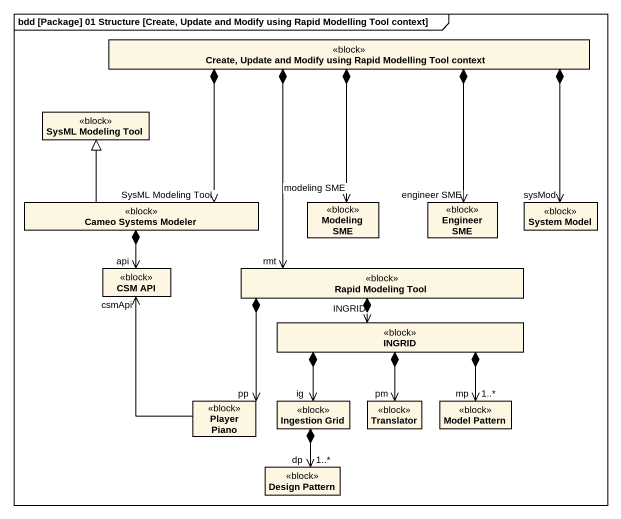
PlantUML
@startuml
mainframe bdd [Package] 01 Structure [Create, Update and Modify using Rapid Modelling Tool context]
hide circle
hide empty members
class "Create, Update and Modify using Rapid Modelling Tool context" as Create_Update_and_Modify <<block>>
class "SysML Modeling Tool" as SysML_Modeling_Tool <<block>>
class "Cameo Systems Modeler" as Cameo_Systems_Modeler <<block>>
class "Modeling SME" as Modeling_SME <<block>>
class "Engineer SME" as Engineer_SME <<block>>
class "System Model" as System_Model <<block>>
class "CSM API" as CSM_API <<block>>
class "Rapid Modeling Tool" as Rapid_Modeling_Tool <<block>>
class INGRID <<block>>
class "Player Piano" as Player_Piano <<block>>
class "Ingestion Grid" as Ingestion_Grid <<block>>
class Translator <<block>>
class "Model Pattern" as Model_Pattern <<block>>
class "Design Pattern" as Design_Pattern <<block>>
Create_Update_and_Modify *--> "SysML Modeling Tool" Cameo_Systems_Modeler
Create_Update_and_Modify *--> "modeling SME" Modeling_SME
Create_Update_and_Modify *--> "engineer SME" Engineer_SME
Create_Update_and_Modify *--> "sysMod" System_Model
Create_Update_and_Modify *--> "rmt" Rapid_Modeling_Tool
Cameo_Systems_Modeler -up-|> SysML_Modeling_Tool
Cameo_Systems_Modeler *--> "api" CSM_API
Rapid_Modeling_Tool *--> "INGRID" INGRID
Rapid_Modeling_Tool *--> "pp" Player_Piano
INGRID *--> "ig" Ingestion_Grid
INGRID *--> "pm" Translator
Player_Piano -up-> "csmApi" CSM_API
Ingestion_Grid *--> "dp\n1..*" Design_Pattern
Model_Pattern "mp\n1..*" <-up-* INGRID
@enduml
